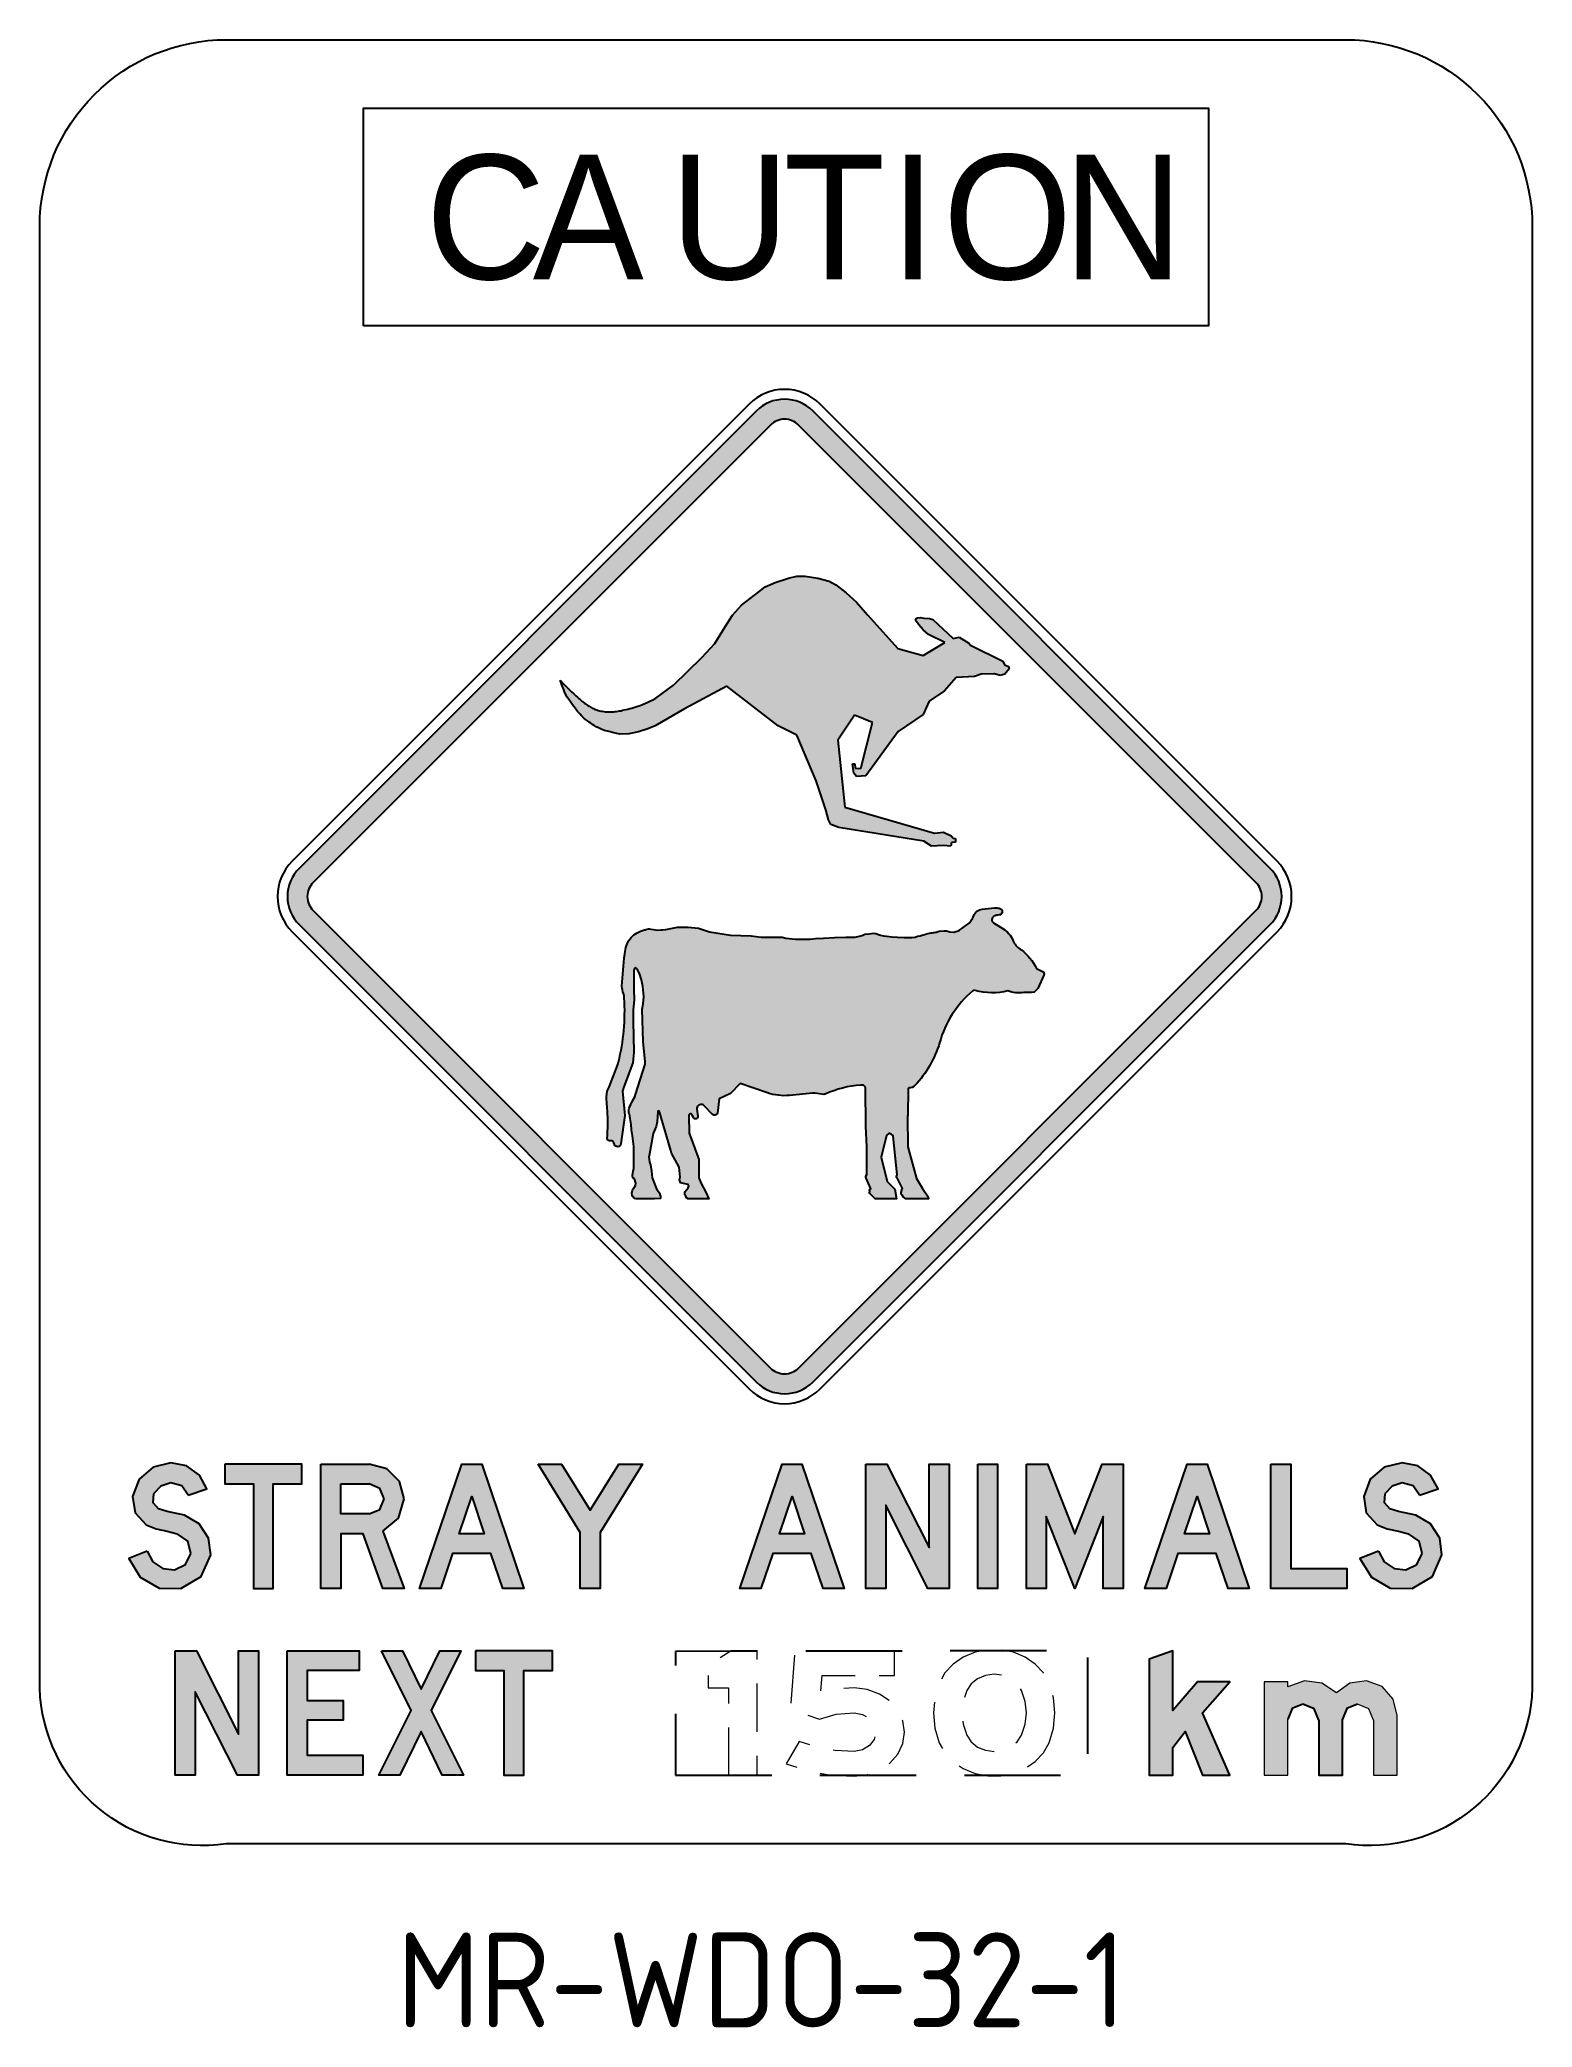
# Model space of a CAD drawing. Header units: millimetres. Extents: x 0 to 1838, y -1982 to 49.
# Drawn here: x 0.4 to 39.7, y -3.1 to 49.3 of the extents above.
import ezdxf
from ezdxf.enums import TextEntityAlignment as Align

# ---------------------------------------------------------------- set-up
doc = ezdxf.new("R2010")
doc.units = ezdxf.units.MM
doc.header["$LTSCALE"] = 0.01
doc.linetypes.add('DASHED', pattern=[19.05, 12.7, -6.35])
doc.linetypes.add('DASHEDX2', pattern=[38.1, 25.4, -12.7])
doc.layers.add('L18', color=4, linetype='Continuous')
doc.layers.add('T25', color=1, linetype='Continuous')
doc.styles.add('Dseries', font='Dseries.shx')
doc.styles.add('iso', font='iso.shx')

msp = doc.modelspace()

# ---------------------------------------------------------------- hatches: boundary and pattern name
at = {"layer": 'L18'}
h = msp.add_hatch(color=256, dxfattribs=at)
edge = h.paths.add_edge_path()
edge.add_arc((20.004, 14.634), 1.05, 225, 315)
edge.add_line((20.746, 13.891), (32.807, 25.952))
edge.add_arc((32.064, 26.694), 1.05, 315, 405)
edge.add_line((32.807, 27.436), (20.746, 39.497))
edge.add_arc((20.004, 38.754), 1.05, 45, 135)
edge.add_line((19.262, 39.497), (7.201, 27.436))
edge.add_arc((7.944, 26.694), 1.05, 135, 225)
edge.add_line((7.201, 25.952), (19.262, 13.891))
edge = h.paths.add_edge_path(flags=16)
edge.add_arc((7.944, 26.694), 0.525, 135, 225)
edge.add_line((7.572, 26.323), (19.633, 14.262))
edge.add_arc((20.004, 14.634), 0.525, 225, 315)
edge.add_line((20.375, 14.262), (32.435, 26.323))
edge.add_arc((32.064, 26.694), 0.525, 315, 405)
edge.add_line((32.435, 27.065), (20.375, 39.125))
edge.add_arc((20.004, 38.754), 0.525, 45, 135)
edge.add_line((19.633, 39.125), (7.572, 27.065))
msp.add_hatch(color=256, dxfattribs=at).paths.add_polyline_path([(25.912, 32.757), (25.805, 32.804), (25.756, 32.903), (24.905, 33.317), (24.867, 33.373), (24.606, 33.534), (24.451, 33.496), (23.912, 34), (23.825, 34.028), (23.675, 34.034), (23.593, 34.048), (23.507, 34.043), (23.476, 34.028), (23.458, 33.995), (23.479, 33.946), (23.544, 33.86), (23.66, 33.726), (23.804, 33.598), (24.228, 33.39), (23.656, 33.047), (22.994, 33.233), (22.191, 34.119), (21.904, 34.453), (21.626, 34.704), (21.358, 34.911), (21.176, 35.009), (20.885, 35.088), (20.551, 35.139), (20.329, 35.141), (20.104, 35.088), (19.757, 34.97), (19.496, 34.863), (19.324, 34.731), (18.871, 34.379), (18.635, 34.109), (18.444, 33.82), (18.166, 33.366), (17.819, 32.993), (17.079, 32.268), (16.611, 31.924), (16.492, 31.86), (16.351, 31.794), (16.225, 31.743), (16.111, 31.704), (16, 31.67), (15.874, 31.635), (15.735, 31.602), (15.607, 31.577), (15.499, 31.563), (15.392, 31.558), (15.275, 31.565), (15.157, 31.583), (15.037, 31.615), (14.934, 31.661), (14.833, 31.719), (14.727, 31.793), (14.623, 31.874), (14.517, 31.966), (14.417, 32.059), (14.292, 32.182), (14.176, 32.301), (14.087, 32.394), (14.127, 32.272), (14.171, 32.167), (14.212, 32.064), (14.274, 31.954), (14.341, 31.849), (14.41, 31.749), (14.479, 31.658), (14.545, 31.576), (14.605, 31.507), (14.66, 31.449), (14.71, 31.4), (14.758, 31.358), (14.803, 31.322), (14.847, 31.291), (14.891, 31.261), (14.935, 31.232), (14.982, 31.202), (15.033, 31.172), (15.094, 31.14), (15.167, 31.108), (15.257, 31.075), (15.367, 31.041), (15.502, 31.007), (15.663, 30.972), (15.899, 30.979), (16.155, 31.032), (16.401, 31.114), (16.594, 31.191), (17.369, 31.64), (18.484, 32.244), (19.833, 31.191), (20.33, 30.95), (20.835, 29.741), (21.091, 28.979), (21.159, 28.718), (21.222, 28.594), (21.439, 28.514), (23.674, 28.152), (23.879, 28.022), (24.183, 28.035), (24.387, 28.017), (24.406, 28.122), (24.511, 28.129), (24.511, 28.222), (24.449, 28.234), (24.399, 28.296), (24.194, 28.389), (23.959, 28.363), (21.593, 29.048), (21.41, 30.816), (21.849, 31.474), (22.321, 31.283), (22.013, 30.066), (21.87, 30.078), (21.857, 30.193), (21.796, 30.193), (21.827, 29.948), (21.902, 29.855), (22.144, 29.878), (22.998, 31.049), (23.661, 31.497), (23.815, 31.844), (24.224, 32.118), (24.528, 32.466), (25.012, 32.498), (25.185, 32.554), (25.539, 32.561), (25.688, 32.524), (25.812, 32.556), (25.925, 32.7)])
at = {"layer": 'L18', "ltscale": 1000}
msp.add_hatch(color=256, dxfattribs=at).paths.add_polyline_path([(24.968, 24.207, -0.251968), (25.032, 24.22, 0.134784), (25.891, 24.203, 0.143141), (26.31, 24.167, 0.079529), (26.589, 24.173), (26.678, 24.262, 0.092756), (26.692, 24.284), (26.844, 24.632, 0.376115), (26.81, 24.717), (26.649, 24.8, 0.10968), (26.248, 25.289, -0.161317), (26.045, 25.5, 0.141499), (25.811, 25.816), (25.518, 25.998, -0.591564), (25.526, 26.175, -0.091611), (25.669, 26.21, 0.804787), (25.687, 26.377, 0.084041), (25.579, 26.392, 0.01249), (25.541, 26.392), (25.214, 26.361, 0.285414), (24.992, 26.189, -0.177775), (24.811, 25.948), (24.617, 25.81, -0.064211), (24.586, 25.793), (24.496, 25.759, -0.103713), (24.468, 25.755), (24.366, 25.76), (24.274, 25.785), (24.207, 25.791), (24.085, 25.779), (24.032, 25.762), (24.012, 25.756), (23.989, 25.751), (23.955, 25.746), (23.929, 25.743), (23.899, 25.739), (23.867, 25.738), (23.828, 25.731), (23.792, 25.722), (23.75, 25.71), (23.707, 25.695), (23.656, 25.68), (23.577, 25.66), (23.511, 25.644), (23.444, 25.625), (23.358, 25.613), (23.291, 25.609), (23.158, 25.617), (22.978, 25.625), (22.837, 25.633), (22.692, 25.644), (22.614, 25.656), (22.531, 25.676), (22.48, 25.695), (22.41, 25.715), (22.347, 25.724), (22.231, 25.711), (22.121, 25.699), (22.047, 25.669), (21.87, 25.62), (21.619, 25.62), (21.325, 25.614), (21.032, 25.595), (20.818, 25.583), (20.677, 25.571), (20.53, 25.565), (20.291, 25.571), (20.034, 25.595), (19.943, 25.626), (19.386, 25.626), (19.123, 25.656), (18.578, 25.675), (18.022, 25.76), (17.734, 25.858), (17.459, 25.889), (17.183, 25.889), (16.874, 25.827), (16.789, 25.818), (16.741, 25.812), (16.664, 25.809), (16.597, 25.814), (16.547, 25.823), (16.479, 25.832, 0.161091), (16.348, 25.824, -0.055883), (16.299, 25.809, 0.321306), (15.797, 25.256), (15.776, 25.069), (15.716, 24.33, 0.075687), (15.753, 24.138, -0.075977), (15.778, 24.015, -0.074827), (15.623, 22.326), (15.617, 22.305), (15.612, 22.291, -0.025144), (15.328, 21.559, 0.077077), (15.317, 21.271, 0.002891), (15.332, 21.052, -0.043617), (15.324, 20.314, 0.358784), (15.387, 20.252), (15.445, 20.248, -0.308087), (15.505, 20.199), (15.519, 20.155, 0.798333), (15.682, 20.168), (15.789, 20.923), (15.727, 21.565), (15.758, 21.651), (15.893, 22.03), (16.003, 22.311), (16.027, 22.593), (16.009, 23.406), (16.009, 23.693), (16.039, 23.969), (16.027, 24.244), (16.027, 24.734), (16.03, 24.754), (16.034, 24.771), (16.044, 24.792), (16.055, 24.807), (16.065, 24.815), (16.08, 24.806), (16.094, 24.797), (16.111, 24.786), (16.121, 24.774), (16.18, 24.66), (16.229, 24.501), (16.266, 24.323), (16.296, 24.054), (16.278, 23.865), (16.247, 23.724), (16.278, 22.862), (16.327, 22.342), (16.327, 22.275), (16.076, 21.474), (16.052, 21.412), (15.99, 21.308), (15.948, 21.211), (15.923, 21.162), (15.921, 21.154, 0.154934), (15.901, 20.996), (15.908, 20.973), (15.912, 20.961), (15.934, 20.843), (15.956, 20.687), (15.967, 20.542), (15.995, 20.386), (16.033, 20.106), (16.027, 19.535), (16.015, 19.443), (16.003, 19.407), (15.997, 19.333), (16.003, 19.278), (16.045, 19.248), (16.082, 19.137), (16.07, 19.076), (16.033, 19.003), (16.015, 18.985), (15.99, 18.954), (15.972, 18.875), (15.984, 18.801), (16.021, 18.777), (16.033, 18.752), (16.058, 18.728), (16.094, 18.722), (16.578, 18.722), (16.731, 18.728), (16.731, 18.789), (16.731, 18.813), (16.718, 18.838), (16.718, 18.862), (16.627, 18.985), (16.51, 19.278), (16.491, 19.45), (16.469, 19.617), (16.446, 19.69), (16.435, 19.773), (16.424, 19.824), (16.43, 19.857), (16.536, 20.442), (16.619, 20.626), (16.647, 20.754), (16.663, 21.021), (16.677, 21.047), (16.693, 21.038), (16.706, 21.015), (17.006, 20), (17.024, 19.926), (17.22, 19.559), (17.251, 19.296), (17.232, 19.223), (17.257, 19.144), (17.459, 19.101), (17.477, 19.064), (17.465, 19.009), (17.373, 18.905), (17.373, 18.832), (17.398, 18.795), (17.422, 18.752), (17.459, 18.722), (18.003, 18.722), (17.93, 18.899), (17.807, 19.125), (17.74, 19.278), (17.746, 19.786), (17.728, 19.816), (17.489, 20.458), (17.48, 20.92, -0.662322), (17.551, 20.953, -0.120492), (17.58, 20.912), (17.602, 20.864, 0.872894), (17.718, 20.898), (17.688, 21.091, -0.052318), (17.689, 21.113, -0.628809), (17.894, 21.171), (18.108, 20.948, 0.572327), (18.231, 20.98), (18.279, 21.363), (18.578, 21.498), (18.835, 21.761), (19.557, 21.516, 0.106547), (20.135, 21.449), (20.741, 21.508, -0.054273), (20.801, 21.507), (21.042, 21.478, 0.136635), (21.079, 21.484, -0.085671), (22.011, 21.724), (22.084, 21.718), (22.127, 21.675), (22.139, 21.651), (22.151, 20.642), (22.176, 20.098), (22.17, 19.364), (22.145, 19.321), (22.145, 19.29), (22.157, 19.266), (22.28, 18.985), (22.243, 18.96), (22.249, 18.917), (22.237, 18.899), (22.261, 18.856), (22.274, 18.85), (22.323, 18.795), (22.353, 18.764), (22.396, 18.722), (22.959, 18.722), (22.916, 18.978), (22.714, 19.18), (22.549, 19.822), (22.696, 20.391), (22.763, 20.458), (22.824, 20.422), (22.849, 20.403), (22.867, 20.379), (22.977, 19.352), (22.959, 19.321), (22.959, 19.284), (22.977, 19.278), (23.112, 18.997), (23.1, 18.978), (23.094, 18.948), (23.081, 18.893), (23.081, 18.85), (23.106, 18.819), (23.13, 18.777), (23.198, 18.722), (23.797, 18.722), (23.791, 18.777), (23.638, 18.997), (23.485, 19.26), (23.253, 20.091), (23.246, 20.905), (23.253, 20.929), (23.265, 21.635, -0.26076), (23.292, 21.646, 0.205461), (23.443, 21.711, 0.112189), (24.094, 22.836, -0.153084)])
at = {"layer": 'L18'}
h = msp.add_hatch(color=256, dxfattribs=at)
h.paths.add_polyline_path([(5.24, 11.729), (5.24, 11.204), (5.995, 11.204), (5.995, 8.449), (6.518, 8.449), (6.518, 11.204), (7.273, 11.204), (7.273, 11.729)])
h.paths.add_polyline_path([(12.081, 9.892), (11.426, 9.892), (11.755, 10.876)], flags=16)
h.paths.add_polyline_path([(10.377, 8.449), (11.492, 11.729), (12.017, 11.729), (13.13, 8.449), (12.574, 8.449), (12.262, 9.368), (11.247, 9.368), (10.936, 8.449)])
h.paths.add_polyline_path([(13.504, 11.729), (14.125, 11.729), (14.88, 10.515), (15.633, 11.729), (16.255, 11.729), (15.142, 9.925), (15.142, 8.449), (14.617, 8.449), (14.617, 9.925)])
h.paths.add_polyline_path([(20.528, 9.892), (19.873, 9.892), (20.2, 10.876)], flags=16)
h.paths.add_polyline_path([(18.824, 8.449), (19.937, 11.729), (20.462, 11.729), (21.577, 8.449), (21.019, 8.449), (20.707, 9.368), (19.692, 9.368), (19.381, 8.449)])
h.paths.add_polyline_path([(22.147, 11.729), (22.704, 11.729), (23.817, 9.532), (23.817, 11.729), (24.342, 11.729), (24.342, 8.449), (23.785, 8.449), (22.672, 10.647), (22.672, 8.449), (22.147, 8.449)])
h.paths.add_polyline_path([(25.099, 11.729), (25.623, 11.729), (25.623, 8.449), (25.099, 8.449)])
h.paths.add_polyline_path([(26.38, 11.729), (26.937, 11.729), (27.657, 9.892), (28.378, 11.729), (28.935, 11.729), (28.935, 8.449), (28.41, 8.449), (28.41, 10.351), (27.657, 8.449), (26.904, 10.351), (26.904, 8.449), (26.38, 8.449)])
h.paths.add_polyline_path([(31.209, 9.892), (30.554, 9.892), (30.883, 10.876)], flags=16)
h.paths.add_polyline_path([(29.505, 8.449), (30.62, 11.729), (31.145, 11.729), (32.258, 8.449), (31.702, 8.449), (31.39, 9.368), (30.375, 9.368), (30.064, 8.449)])
h.paths.add_polyline_path([(32.828, 11.729), (33.353, 11.729), (33.353, 8.973), (34.829, 8.973), (34.829, 8.449), (32.828, 8.449)])
h.paths.add_polyline_path([(4.28, 10.91), (4.772, 11.074), (4.572, 11.44), (4.233, 11.685), (3.821, 11.763), (3.349, 11.649), (2.983, 11.329), (2.806, 10.876), (2.874, 10.445), (3.166, 10.123), (3.429, 10.023), (3.723, 9.959), (3.985, 9.892), (4.267, 9.7), (4.346, 9.368), (4.206, 9.083), (3.919, 8.941), (3.606, 8.975), (3.346, 9.153), (3.198, 9.434), (2.708, 9.236), (3.01, 8.745), (3.508, 8.46), (4.084, 8.449), (4.619, 8.766), (4.87, 9.336), (4.814, 9.779), (4.569, 10.155), (4.182, 10.385), (3.723, 10.483), (3.495, 10.549), (3.344, 10.717), (3.363, 10.942), (3.553, 11.149), (3.821, 11.238), (4.11, 11.155)])
h.paths.add_polyline_path([(9.052, 10.417), (8.299, 10.417), (8.299, 11.204), (9.052, 11.204), (9.332, 11.089), (9.447, 10.812), (9.332, 10.532)], flags=16)
h.paths.add_polyline_path([(9.413, 9.959), (9.971, 8.449), (9.413, 8.449), (8.89, 9.892), (8.299, 9.892), (8.299, 8.449), (7.775, 8.449), (7.775, 11.729), (9.052, 11.729), (9.513, 11.608), (9.849, 11.27), (9.971, 10.812), (9.82, 10.3)])
h.paths.add_polyline_path([(36.75, 10.91), (37.242, 11.074), (37.04, 11.44), (36.702, 11.685), (36.291, 11.763), (35.819, 11.649), (35.451, 11.329), (35.276, 10.876), (35.342, 10.445), (35.636, 10.123), (35.899, 10.023), (36.193, 9.959), (36.455, 9.892), (36.736, 9.7), (36.816, 9.368), (36.674, 9.083), (36.389, 8.941), (36.076, 8.975), (35.815, 9.153), (35.668, 9.434), (35.178, 9.236), (35.478, 8.745), (35.978, 8.46), (36.553, 8.449), (37.089, 8.766), (37.34, 9.336), (37.284, 9.779), (37.036, 10.155), (36.651, 10.385), (36.193, 10.483), (35.963, 10.549), (35.814, 10.717), (35.832, 10.942), (36.023, 11.149), (36.291, 11.238), (36.578, 11.155)])
h = msp.add_hatch(color=256, dxfattribs=at)
h.paths.add_polyline_path([(29.616, 3.529), (30.239, 3.529), (30.239, 4.252), (30.566, 4.678), (31.026, 3.529), (31.747, 3.529), (31.026, 5.169), (31.747, 5.99), (30.894, 5.99), (30.239, 5.235), (30.239, 6.809), (29.616, 6.581)])
h.paths.add_polyline_path([(11.851, 6.809), (11.851, 6.284), (12.604, 6.284), (12.604, 3.529), (13.129, 3.529), (13.129, 6.284), (13.881, 6.284), (13.881, 6.809)])
h.paths.add_polyline_path([(3.936, 6.809), (4.493, 6.809), (5.606, 4.612), (5.606, 6.809), (6.131, 6.809), (6.131, 3.529), (5.574, 3.529), (4.459, 5.728), (4.459, 3.529), (3.936, 3.529)])
h.paths.add_polyline_path([(6.888, 6.809), (8.788, 6.809), (8.788, 6.284), (7.412, 6.284), (7.412, 5.497), (8.362, 5.497), (8.362, 4.973), (7.412, 4.973), (7.412, 4.054), (8.886, 4.054), (8.886, 3.529), (6.888, 3.529)])
h.paths.add_polyline_path([(9.371, 6.809), (9.928, 6.809), (10.421, 5.792), (10.911, 6.809), (11.468, 6.809), (10.683, 5.235), (11.534, 3.529), (10.977, 3.529), (10.421, 4.678), (9.862, 3.529), (9.305, 3.529), (10.158, 5.235)])
h.paths.add_polyline_path([(35.538, 4.973), (35.538, 3.529), (36.161, 3.529), (36.161, 5.103), (36.055, 5.531), (35.763, 5.862), (35.349, 6.013), (34.912, 5.952), (34.555, 5.694), (34.174, 5.956), (33.713, 6.014), (33.277, 5.858), (33.277, 5.99), (32.655, 5.99), (32.655, 3.529), (33.277, 3.529), (33.277, 5.005), (33.392, 5.284), (33.67, 5.399), (33.972, 5.275), (34.096, 4.973), (34.096, 3.529), (34.719, 3.529), (34.719, 5.005), (34.834, 5.284), (35.112, 5.399), (35.414, 5.275)])

# ---------------------------------------------------------------- linework, layer by layer
for p, q in [((22.191, 34.119), (22.994, 33.233)), ((18.166, 33.366), (18.444, 33.82)), ((24.228, 33.39), (23.804, 33.598)), ((17.819, 32.993), (18.166, 33.366)), ((22.994, 33.233), (23.656, 33.047)), ((23.656, 33.047), (24.228, 33.39)), ((24.451, 33.496), (24.606, 33.534)), ((24.606, 33.534), (24.867, 33.373)), ((24.867, 33.373), (24.905, 33.317)), ((24.905, 33.317), (25.756, 32.903)), ((17.079, 32.268), (17.819, 32.993)), ((25.012, 32.498), (24.528, 32.466)), ((25.185, 32.554), (25.012, 32.498)), ((25.539, 32.561), (25.185, 32.554)), ((25.688, 32.524), (25.539, 32.561)), ((25.812, 32.556), (25.688, 32.524)), ((25.756, 32.903), (25.805, 32.804)), ((25.805, 32.804), (25.912, 32.757)), ((25.925, 32.7), (25.812, 32.556)), ((25.912, 32.757), (25.925, 32.7)), ((16.611, 31.924), (17.079, 32.268)), ((18.484, 32.244), (17.369, 31.64)), ((19.833, 31.191), (18.484, 32.244)), ((24.224, 32.118), (23.815, 31.844)), ((24.528, 32.466), (24.224, 32.118)), ((17.369, 31.64), (16.594, 31.191)), ((21.849, 31.474), (21.41, 30.816)), ((22.321, 31.283), (21.849, 31.474)), ((23.661, 31.497), (22.998, 31.049)), ((23.815, 31.844), (23.661, 31.497)), ((14.891, 31.261), (14.847, 31.291)), ((14.935, 31.232), (14.891, 31.261)), ((14.982, 31.202), (14.935, 31.232)), ((20.33, 30.95), (19.833, 31.191)), ((20.835, 29.741), (20.33, 30.95)), ((22.013, 30.066), (22.321, 31.283)), ((22.998, 31.049), (22.144, 29.878)), ((21.41, 30.816), (21.593, 29.048)), ((21.827, 29.948), (21.796, 30.193)), ((21.796, 30.193), (21.857, 30.193)), ((21.902, 29.855), (21.827, 29.948)), ((21.857, 30.193), (21.87, 30.078)), ((21.87, 30.078), (22.013, 30.066)), ((22.144, 29.878), (21.902, 29.855)), ((21.091, 28.979), (20.835, 29.741)), ((21.159, 28.718), (21.091, 28.979)), ((21.593, 29.048), (23.959, 28.363)), ((21.222, 28.594), (21.159, 28.718)), ((21.439, 28.514), (21.222, 28.594)), ((23.674, 28.152), (21.439, 28.514)), ((23.959, 28.363), (24.194, 28.389)), ((24.194, 28.389), (24.399, 28.296)), ((23.879, 28.022), (23.674, 28.152)), ((24.183, 28.035), (23.879, 28.022)), ((24.387, 28.017), (24.183, 28.035)), ((24.406, 28.122), (24.387, 28.017)), ((24.399, 28.296), (24.449, 28.234)), ((24.511, 28.129), (24.406, 28.122)), ((24.449, 28.234), (24.511, 28.222)), ((24.511, 28.222), (24.511, 28.129))]:
    msp.add_line(p, q, dxfattribs=at)
for points in [[(0.362, 5.824), (0.362, 44.364, -0.414214), (5.282, 49.284), (34.802, 49.284, -0.414214), (39.722, 44.364), (39.722, 5.824, -0.44976), (34.802, 1.718), (5.282, 1.718, -0.44976)], [(7.572, 27.065, 0.414214), (7.572, 26.323), (19.633, 14.262, 0.414214), (20.375, 14.262), (32.435, 26.323, 0.414214), (32.435, 27.065), (20.375, 39.125, 0.414214), (19.633, 39.125)]]:
    msp.add_lwpolyline(points, format="xyb", close=True, dxfattribs=at)
msp.add_lwpolyline([(8.897, 41.74), (8.897, 47.48), (31.186, 47.48), (31.186, 41.74)], close=True, dxfattribs=at)
at = {"layer": 'L18', "flags": 128}
for points in [[(7.016, 25.766), (19.076, 13.706, 0.414214), (20.932, 13.706), (32.992, 25.766, 0.414214), (32.992, 27.622), (20.932, 39.682, 0.414214), (19.076, 39.682), (7.016, 27.622, 0.414214)], [(19.262, 13.891, 0.414214), (20.746, 13.891), (32.807, 25.952, 0.414214), (32.807, 27.436), (20.746, 39.497, 0.414214), (19.262, 39.497), (7.201, 27.436, 0.414214), (7.201, 25.952)]]:
    msp.add_lwpolyline(points, format="xyb", close=True, dxfattribs=at)
at = {"layer": 'L18'}
for points in [[(18.444, 33.82), (18.635, 34.109), (18.871, 34.379), (19.324, 34.731), (19.496, 34.863), (19.757, 34.97), (20.104, 35.088), (20.329, 35.141), (20.551, 35.139), (20.885, 35.088), (21.176, 35.009), (21.358, 34.911), (21.626, 34.704), (21.904, 34.453), (22.191, 34.119)], [(23.804, 33.598), (23.66, 33.726), (23.544, 33.86), (23.479, 33.946), (23.458, 33.995), (23.476, 34.028), (23.507, 34.043), (23.593, 34.048), (23.675, 34.034), (23.825, 34.028), (23.912, 34), (24.451, 33.496)], [(14.087, 32.394), (14.176, 32.301), (14.255, 32.22), (14.325, 32.149), (14.388, 32.088), (14.444, 32.034), (14.495, 31.987), (14.541, 31.946), (14.583, 31.909), (14.623, 31.876), (14.66, 31.846), (14.695, 31.818), (14.728, 31.793), (14.759, 31.771), (14.789, 31.75), (14.819, 31.73), (14.847, 31.712), (14.875, 31.695), (14.904, 31.679), (14.932, 31.663), (14.961, 31.649), (14.991, 31.636), (15.021, 31.623), (15.053, 31.612), (15.087, 31.602), (15.122, 31.592), (15.159, 31.584), (15.197, 31.577), (15.236, 31.571), (15.275, 31.566), (15.314, 31.563), (15.353, 31.561), (15.391, 31.56), (15.428, 31.56), (15.465, 31.561), (15.501, 31.564), (15.538, 31.568), (15.575, 31.573), (15.612, 31.579), (15.651, 31.586), (15.692, 31.594), (15.734, 31.603), (15.778, 31.613), (15.824, 31.623), (15.872, 31.635), (15.922, 31.648), (15.973, 31.662), (16.026, 31.677), (16.08, 31.694), (16.136, 31.712), (16.193, 31.732), (16.254, 31.754), (16.317, 31.78), (16.384, 31.809), (16.455, 31.842), (16.53, 31.88), (16.611, 31.924)], [(14.847, 31.291), (14.803, 31.322), (14.758, 31.358), (14.71, 31.4), (14.66, 31.449), (14.605, 31.507), (14.545, 31.576), (14.479, 31.658), (14.41, 31.749), (14.341, 31.849), (14.274, 31.954), (14.212, 32.064), (14.171, 32.167), (14.127, 32.272), (14.087, 32.394)], [(16.594, 31.191), (16.401, 31.114), (16.155, 31.032), (15.899, 30.979), (15.663, 30.972), (15.502, 31.007), (15.367, 31.041), (15.257, 31.075), (15.167, 31.108), (15.094, 31.14), (15.033, 31.172), (14.982, 31.202)], [(3.821, 11.763), (3.349, 11.649), (2.983, 11.329), (2.806, 10.876), (2.874, 10.445), (3.166, 10.123), (3.429, 10.023), (3.723, 9.959), (3.985, 9.892)], [(4.28, 10.91), (4.772, 11.074), (4.572, 11.44), (4.233, 11.685), (3.821, 11.763)], [(5.24, 11.729), (5.24, 11.204), (5.995, 11.204), (5.995, 8.449), (6.518, 8.449), (6.518, 11.204), (7.273, 11.204), (7.273, 11.729), (5.24, 11.729), (5.24, 11.729)], [(7.775, 11.729), (9.052, 11.729)], [(9.413, 9.959), (9.971, 8.449), (9.413, 8.449), (8.89, 9.892), (8.299, 9.892), (8.299, 8.449), (7.775, 8.449), (7.775, 11.729)], [(9.971, 10.812), (9.849, 11.27), (9.513, 11.608), (9.052, 11.729)], [(10.377, 8.449), (11.492, 11.729), (12.017, 11.729), (13.13, 8.449), (12.574, 8.449), (12.262, 9.368), (11.247, 9.368), (10.936, 8.449), (10.377, 8.449), (10.377, 8.449)], [(13.504, 11.729), (14.125, 11.729), (14.88, 10.515), (15.633, 11.729), (16.255, 11.729), (15.142, 9.925), (15.142, 8.449), (14.617, 8.449), (14.617, 9.925), (13.504, 11.729), (13.504, 11.729)], [(18.824, 8.449), (19.937, 11.729), (20.462, 11.729), (21.577, 8.449), (21.019, 8.449), (20.707, 9.368), (19.692, 9.368), (19.381, 8.449), (18.824, 8.449), (18.824, 8.449)], [(22.147, 11.729), (22.704, 11.729), (23.817, 9.532), (23.817, 11.729), (24.342, 11.729), (24.342, 8.449), (23.785, 8.449), (22.672, 10.647), (22.672, 8.449), (22.147, 8.449), (22.147, 11.729), (22.147, 11.729)], [(25.099, 11.729), (25.623, 11.729), (25.623, 8.449), (25.099, 8.449), (25.099, 11.729), (25.099, 11.729)], [(26.38, 11.729), (26.937, 11.729), (27.657, 9.892), (28.378, 11.729), (28.935, 11.729), (28.935, 8.449), (28.41, 8.449), (28.41, 10.351), (27.657, 8.449), (26.904, 10.351), (26.904, 8.449), (26.38, 8.449), (26.38, 11.729), (26.38, 11.729)], [(29.505, 8.449), (30.62, 11.729), (31.145, 11.729), (32.258, 8.449), (31.702, 8.449), (31.39, 9.368), (30.375, 9.368), (30.064, 8.449), (29.505, 8.449), (29.505, 8.449)], [(32.828, 11.729), (33.353, 11.729), (33.353, 8.973), (34.829, 8.973), (34.829, 8.449), (32.828, 8.449), (32.828, 11.729), (32.828, 11.729)], [(36.291, 11.763), (35.819, 11.649), (35.451, 11.329), (35.276, 10.876), (35.342, 10.445), (35.636, 10.123), (35.899, 10.023), (36.193, 9.959), (36.455, 9.892)], [(36.75, 10.91), (37.242, 11.074), (37.04, 11.44), (36.702, 11.685), (36.291, 11.763)], [(3.821, 11.238), (3.553, 11.149), (3.363, 10.942)], [(4.28, 10.91), (4.11, 11.155), (3.821, 11.238)], [(8.299, 11.204), (9.052, 11.204)], [(9.052, 10.417), (8.299, 10.417), (8.299, 11.204)], [(9.447, 10.812), (9.332, 11.089), (9.052, 11.204)], [(36.291, 11.238), (36.023, 11.149), (35.832, 10.942)], [(36.75, 10.91), (36.578, 11.155), (36.291, 11.238)], [(3.198, 9.434), (2.708, 9.236), (3.01, 8.745), (3.508, 8.46), (4.084, 8.449), (4.619, 8.766), (4.87, 9.336), (4.814, 9.779), (4.569, 10.155), (4.182, 10.385), (3.723, 10.483), (3.495, 10.549)], [(3.363, 10.942), (3.344, 10.717), (3.495, 10.549)], [(9.052, 10.417), (9.332, 10.532), (9.447, 10.812)], [(9.413, 9.959), (9.82, 10.3), (9.971, 10.812)], [(12.081, 9.892), (11.426, 9.892), (11.755, 10.876), (12.081, 9.892), (12.081, 9.892)], [(20.528, 9.892), (19.873, 9.892), (20.2, 10.876), (20.528, 9.892), (20.528, 9.892)], [(31.209, 9.892), (30.554, 9.892), (30.883, 10.876), (31.209, 9.892), (31.209, 9.892)], [(35.668, 9.434), (35.178, 9.236), (35.478, 8.745), (35.978, 8.46), (36.553, 8.449), (37.089, 8.766), (37.34, 9.336), (37.284, 9.779), (37.036, 10.155), (36.651, 10.385), (36.193, 10.483), (35.963, 10.549)], [(35.832, 10.942), (35.814, 10.717), (35.963, 10.549)], [(3.198, 9.434), (3.346, 9.153), (3.606, 8.975), (3.919, 8.941)], [(4.346, 9.368), (4.267, 9.7), (3.985, 9.892)], [(35.668, 9.434), (35.815, 9.153), (36.076, 8.975), (36.389, 8.941)], [(36.816, 9.368), (36.736, 9.7), (36.455, 9.892)], [(3.919, 8.941), (4.206, 9.083), (4.346, 9.368)], [(36.389, 8.941), (36.674, 9.083), (36.816, 9.368)], [(3.936, 6.809), (4.493, 6.809), (5.606, 4.612), (5.606, 6.809), (6.131, 6.809), (6.131, 3.529), (5.574, 3.529), (4.459, 5.728), (4.459, 3.529), (3.936, 3.529), (3.936, 6.809), (3.936, 6.809)], [(6.888, 6.809), (8.788, 6.809), (8.788, 6.284), (7.412, 6.284), (7.412, 5.497), (8.362, 5.497), (8.362, 4.973), (7.412, 4.973), (7.412, 4.054), (8.886, 4.054), (8.886, 3.529), (6.888, 3.529), (6.888, 6.809), (6.888, 6.809)], [(9.371, 6.809), (9.928, 6.809), (10.421, 5.792), (10.911, 6.809), (11.468, 6.809), (10.683, 5.235), (11.534, 3.529), (10.977, 3.529), (10.421, 4.678), (9.862, 3.529), (9.305, 3.529), (10.158, 5.235), (9.371, 6.809), (9.371, 6.809)], [(11.851, 6.809), (11.851, 6.284), (12.604, 6.284), (12.604, 3.529), (13.129, 3.529), (13.129, 6.284), (13.881, 6.284), (13.881, 6.809), (11.851, 6.809), (11.851, 6.809)], [(29.616, 3.529), (30.239, 3.529), (30.239, 4.252), (30.566, 4.678), (31.026, 3.529), (31.747, 3.529), (31.026, 5.169), (31.747, 5.99), (30.894, 5.99), (30.239, 5.235), (30.239, 6.809), (29.616, 6.581), (29.616, 3.529), (29.616, 3.529)], [(33.67, 5.399), (33.392, 5.284), (33.277, 5.005)], [(34.096, 4.973), (33.972, 5.275), (33.67, 5.399)], [(35.112, 5.399), (34.834, 5.284), (34.719, 5.005)], [(34.096, 4.973), (34.096, 3.529), (34.719, 3.529), (34.719, 5.005)]]:
    msp.add_lwpolyline(points, dxfattribs=at)
msp.add_lwpolyline([(15.755, 24.134, -0.077305), (15.716, 24.33), (15.776, 25.069), (15.796, 25.247, -0.328594), (16.307, 25.811, 0.047354), (16.348, 25.824, -0.161091), (16.479, 25.832), (16.547, 25.823), (16.597, 25.814), (16.664, 25.809), (16.741, 25.812), (16.789, 25.818), (16.874, 25.827), (17.183, 25.889), (17.459, 25.889), (17.734, 25.858), (18.022, 25.76), (18.578, 25.675), (19.123, 25.656), (19.386, 25.626), (19.943, 25.626), (20.034, 25.595), (20.291, 25.571), (20.53, 25.565), (20.677, 25.571), (20.818, 25.583), (21.032, 25.595), (21.325, 25.614), (21.619, 25.62), (21.87, 25.62), (22.047, 25.669), (22.121, 25.699), (22.231, 25.711), (22.347, 25.724), (22.41, 25.715), (22.48, 25.695), (22.531, 25.676), (22.614, 25.656), (22.692, 25.644), (22.837, 25.633), (22.978, 25.625), (23.158, 25.617), (23.291, 25.609), (23.358, 25.613), (23.444, 25.625), (23.511, 25.644), (23.577, 25.66), (23.656, 25.68), (23.707, 25.695), (23.75, 25.71), (23.792, 25.722), (23.828, 25.731), (23.867, 25.738), (23.899, 25.739), (23.929, 25.743), (23.955, 25.746), (23.989, 25.751), (24.012, 25.756), (24.032, 25.762), (24.085, 25.779), (24.207, 25.791), (24.274, 25.785), (24.366, 25.76), (24.468, 25.755, 0.103713), (24.496, 25.759), (24.586, 25.793, 0.064211), (24.617, 25.81), (24.811, 25.948, 0.177775), (24.992, 26.189, -0.285414), (25.214, 26.361), (25.541, 26.392, -0.01249), (25.579, 26.392, -0.082834), (25.685, 26.377, -0.854172), (25.661, 26.209, 0.086322), (25.526, 26.175, 0.591564), (25.518, 25.998), (25.811, 25.816, -0.141499), (26.045, 25.5, 0.161317), (26.248, 25.289, -0.10968), (26.649, 24.8), (26.81, 24.717, -0.414639), (26.84, 24.624), (26.692, 24.284, -0.092756), (26.678, 24.262), (26.589, 24.173, -0.079529), (26.31, 24.167, -0.143141), (25.891, 24.203, -0.134784), (25.032, 24.22, 0.251968), (24.968, 24.207, 0.153084), (24.094, 22.836, -0.112189), (23.443, 21.711, -0.214131), (23.285, 21.646, 0.19845), (23.265, 21.635), (23.253, 20.929), (23.246, 20.905), (23.253, 20.091), (23.485, 19.26), (23.638, 18.997), (23.791, 18.777), (23.797, 18.722), (23.198, 18.722), (23.13, 18.777), (23.106, 18.819), (23.081, 18.85), (23.081, 18.893), (23.094, 18.948), (23.1, 18.978), (23.112, 18.997), (22.977, 19.278), (22.959, 19.284), (22.959, 19.321), (22.977, 19.352), (22.867, 20.379), (22.849, 20.403), (22.824, 20.422), (22.763, 20.458), (22.696, 20.391), (22.549, 19.822), (22.714, 19.18), (22.916, 18.978), (22.959, 18.722), (22.396, 18.722), (22.353, 18.764), (22.323, 18.795), (22.274, 18.85), (22.261, 18.856), (22.237, 18.899), (22.249, 18.917), (22.243, 18.96), (22.28, 18.985), (22.157, 19.266), (22.145, 19.29), (22.145, 19.321), (22.17, 19.364), (22.176, 20.098), (22.151, 20.642), (22.139, 21.651), (22.127, 21.675), (22.084, 21.718), (22.011, 21.724, 0.085671), (21.079, 21.484, -0.136635), (21.042, 21.478), (20.801, 21.507, 0.054273), (20.741, 21.508), (20.135, 21.449, -0.106547), (19.557, 21.516), (18.835, 21.761), (18.578, 21.498), (18.279, 21.363), (18.231, 20.98, -0.586538), (18.106, 20.95), (17.887, 21.178, 0.602283), (17.689, 21.113, 0.052318), (17.688, 21.091), (17.718, 20.898, -0.872894), (17.602, 20.864), (17.58, 20.912, 0.120492), (17.551, 20.953, 0.662322), (17.48, 20.92), (17.489, 20.458), (17.728, 19.816), (17.746, 19.786), (17.74, 19.278), (17.807, 19.125), (17.93, 18.899), (18.003, 18.722), (17.459, 18.722), (17.422, 18.752), (17.398, 18.795), (17.373, 18.832), (17.373, 18.905), (17.465, 19.009), (17.477, 19.064), (17.459, 19.101), (17.257, 19.144), (17.232, 19.223), (17.251, 19.296), (17.22, 19.559), (17.024, 19.926), (17.006, 20), (16.706, 21.015), (16.693, 21.038), (16.677, 21.047), (16.663, 21.021), (16.647, 20.754), (16.619, 20.626), (16.536, 20.442), (16.43, 19.857), (16.424, 19.824), (16.435, 19.773), (16.446, 19.69), (16.469, 19.617), (16.491, 19.45), (16.51, 19.278), (16.627, 18.985), (16.718, 18.862), (16.718, 18.838), (16.731, 18.813), (16.731, 18.789), (16.731, 18.728), (16.578, 18.722), (16.094, 18.722), (16.058, 18.728), (16.033, 18.752), (16.021, 18.777), (15.984, 18.801), (15.972, 18.875), (15.99, 18.954), (16.015, 18.985), (16.033, 19.003), (16.07, 19.076), (16.082, 19.137), (16.045, 19.248), (16.003, 19.278), (15.997, 19.333), (16.003, 19.407), (16.015, 19.443), (16.027, 19.535), (16.033, 20.106), (15.995, 20.386), (15.967, 20.542), (15.956, 20.687), (15.934, 20.843), (15.912, 20.961), (15.908, 20.973), (15.901, 20.996, -0.154934), (15.921, 21.154), (15.923, 21.162), (15.948, 21.211), (15.99, 21.308), (16.052, 21.412), (16.076, 21.474), (16.327, 22.275), (16.327, 22.342), (16.278, 22.862), (16.247, 23.724), (16.278, 23.865), (16.296, 24.054), (16.266, 24.323), (16.229, 24.501), (16.18, 24.66), (16.121, 24.774), (16.115, 24.78), (16.105, 24.79), (16.094, 24.797), (16.08, 24.806), (16.07, 24.812), (16.064, 24.814), (16.055, 24.807), (16.047, 24.796), (16.04, 24.784), (16.034, 24.771), (16.03, 24.754), (16.027, 24.734), (16.027, 24.244), (16.039, 23.969), (16.009, 23.693), (16.009, 23.406), (16.027, 22.593), (16.003, 22.311), (15.893, 22.03), (15.758, 21.651), (15.727, 21.565), (15.789, 20.923), (15.682, 20.169, -0.807582), (15.518, 20.156), (15.505, 20.199, 0.308087), (15.445, 20.248), (15.387, 20.252, -0.358784), (15.324, 20.314, 0.043617), (15.332, 21.052, -0.002891), (15.317, 21.271, -0.077077), (15.328, 21.559, 0.025144), (15.612, 22.291), (15.617, 22.305), (15.623, 22.326, 0.074827), (15.778, 24.015, 0.075977), (15.753, 24.138)], format="xyb", dxfattribs=at)
at = {"layer": 'L18', "linetype": 'DASHED', "lineweight": 0, "ltscale": 10, "flags": 128}
for points in [[(26.98, 4.382), (27.093, 4.77), (27.132, 5.169), (27.093, 5.568), (26.98, 5.957), (26.831, 6.222), (26.617, 6.454), (26.348, 6.638), (26.039, 6.766), (25.704, 6.831), (25.361, 6.831), (25.026, 6.766), (24.717, 6.638), (24.448, 6.454), (24.234, 6.222), (24.085, 5.957), (23.971, 5.568), (23.933, 5.169), (23.971, 4.77), (24.085, 4.382), (24.234, 4.116), (24.448, 3.885), (24.717, 3.701), (25.026, 3.573), (25.361, 3.507), (25.704, 3.507), (26.039, 3.573), (26.348, 3.701), (26.617, 3.885), (26.831, 4.116), (26.98, 4.382), (26.98, 4.382)], [(18.522, 3.53), (19.284, 3.53), (19.284, 6.809), (18.598, 6.809), (17.988, 6.416), (17.988, 5.826), (18.522, 5.826), (18.522, 3.53), (18.522, 3.53)], [(26.256, 4.579), (26.353, 4.869), (26.386, 5.169), (26.353, 5.47), (26.256, 5.76), (26.141, 5.933), (25.971, 6.07), (25.762, 6.157), (25.533, 6.186), (25.303, 6.157), (25.094, 6.07), (24.924, 5.933), (24.809, 5.76), (24.712, 5.47), (24.679, 5.169), (24.712, 4.869), (24.809, 4.579), (24.924, 4.406), (25.094, 4.269), (25.303, 4.182), (25.533, 4.152), (25.762, 4.182), (25.971, 4.269), (26.141, 4.406), (26.256, 4.579), (26.256, 4.579)]]:
    msp.add_lwpolyline(points, dxfattribs=at)
at = {"layer": 'L18', "linetype": 'DASHEDX2', "ltscale": 10, "flags": 128}
msp.add_lwpolyline([(17.125, 3.529), (27.999, 3.529), (27.999, 6.809), (17.125, 6.789)], close=True, dxfattribs=at)
at = {"layer": 'L18', "linetype": 'DASHED', "lineweight": 0, "ltscale": 10, "flags": 128}
msp.add_lwpolyline([(20.923, 5.005), (21.368, 5.134), (21.837, 5.169), (22.059, 5.127), (22.245, 5.016), (22.37, 4.853), (22.413, 4.661), (22.37, 4.469), (22.245, 4.306), (22.059, 4.195), (21.837, 4.153), (21.34, 4.174), (20.853, 4.262), (20.389, 4.415), (20.046, 3.824), (20.622, 3.64), (21.223, 3.53), (21.837, 3.497), (22.183, 3.54), (22.504, 3.659), (22.779, 3.844), (22.991, 4.084), (23.123, 4.363), (23.168, 4.661), (23.123, 4.959), (22.991, 5.238), (22.779, 5.478), (22.504, 5.663), (22.183, 5.782), (21.837, 5.826), (21.395, 5.803), (20.961, 5.727), (20.998, 6.153), (22.903, 6.153), (22.903, 6.809), (20.275, 6.809), (20.16, 5.268)], close=True, dxfattribs=at)
at = {"layer": 'L18', "lineweight": 0}
for points in [[(35.538, 4.973), (35.538, 3.529), (36.161, 3.529), (36.161, 5.103), (36.055, 5.531), (35.763, 5.862), (35.349, 6.013), (34.912, 5.952), (34.555, 5.694), (34.174, 5.956), (33.713, 6.014), (33.277, 5.858), (33.277, 5.99), (32.655, 5.99), (32.655, 3.529)], [(35.538, 4.973), (35.414, 5.275), (35.112, 5.399)], [(32.655, 3.529), (33.277, 3.529), (33.277, 5.005)]]:
    msp.add_lwpolyline(points, dxfattribs=at)

# ---------------------------------------------------------------- texts
at = {"layer": 'L18', "style": 'Dseries'}
for s, p in [('C', (10.537, 42.97)), ('A', (13.364, 42.97)), ('U', (16.975, 42.97)), ('T', (19.976, 42.97)), ('I', (22.781, 42.97)), ('O', (24.179, 42.97)), ('N', (27.349, 42.97))]:
    msp.add_text(s, height=3.28, dxfattribs=at).set_placement(p)
at = {"layer": 'T25', "style": 'iso'}
msp.add_text('MR-WDO-32-1', height=2.5, dxfattribs=at).set_placement((19.396, -3.12), align=Align.CENTER)

doc.saveas('drawing.dxf')
